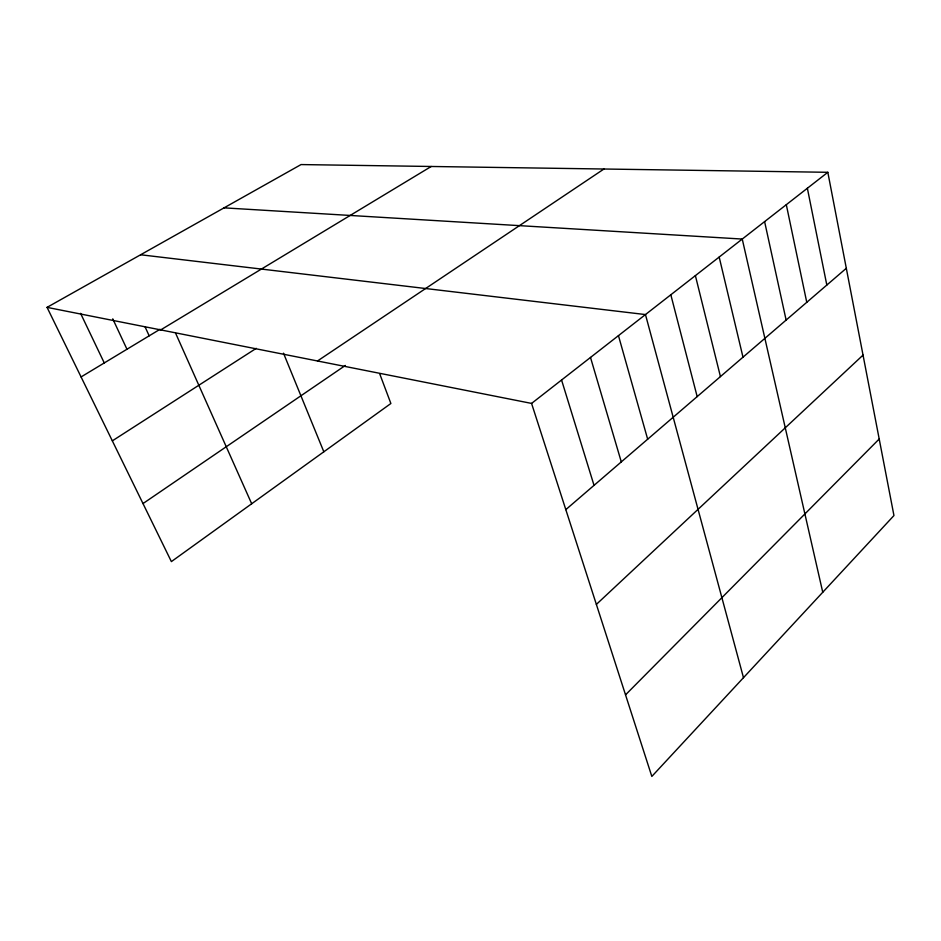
<?xml version="1.0" encoding="UTF-8"?>
<svg xmlns="http://www.w3.org/2000/svg" width="941" height="941" viewBox="0 0 941 941"><rect width="100%" height="100%" fill="white"/><g stroke="black" fill="none" stroke-linecap="round" stroke-linejoin="round"><path stroke-width="1.41" d="M625.53 694.858L879.2 439M596.371 604.404L863.038 355.098M565.812 509.634L846.312 268.291M531.571 403.418L827.821 172.297L893.95 515.55L651.831 776.431L531.571 403.418L47.05 307.366L171.38 561.601L390.88 403.501L379.646 373.636M142.997 503.564L345.347 365.461M317.493 360.979L603.934 169.015M112.332 440.858L256.258 348.335M81.079 376.941L160.052 329.268M160.711 329.903L431.213 166.486M47.05 307.366L301.049 164.569L827.821 172.297M224.052 207.855L742.249 239.061L822.752 592.265M140.621 254.764L645.467 314.565L743.484 677.685M80.573 313.353L104.263 362.932M112.767 318.834L126.964 349.24M144.973 326.633L149.172 335.831M175.649 333.29L251.682 503.753M283.488 353.169L323.833 451.798M561.565 380.023L594.03 485.356M590.501 357.439L621.295 461.902M618.46 335.631L647.667 439.212M670.827 294.78L697.175 396.608M695.387 275.619L720.43 376.6M719.183 257.058L742.99 357.192M764.61 221.617L786.123 320.081M786.311 204.691L806.766 302.32M807.366 188.259L826.821 285.064"/></g></svg>
